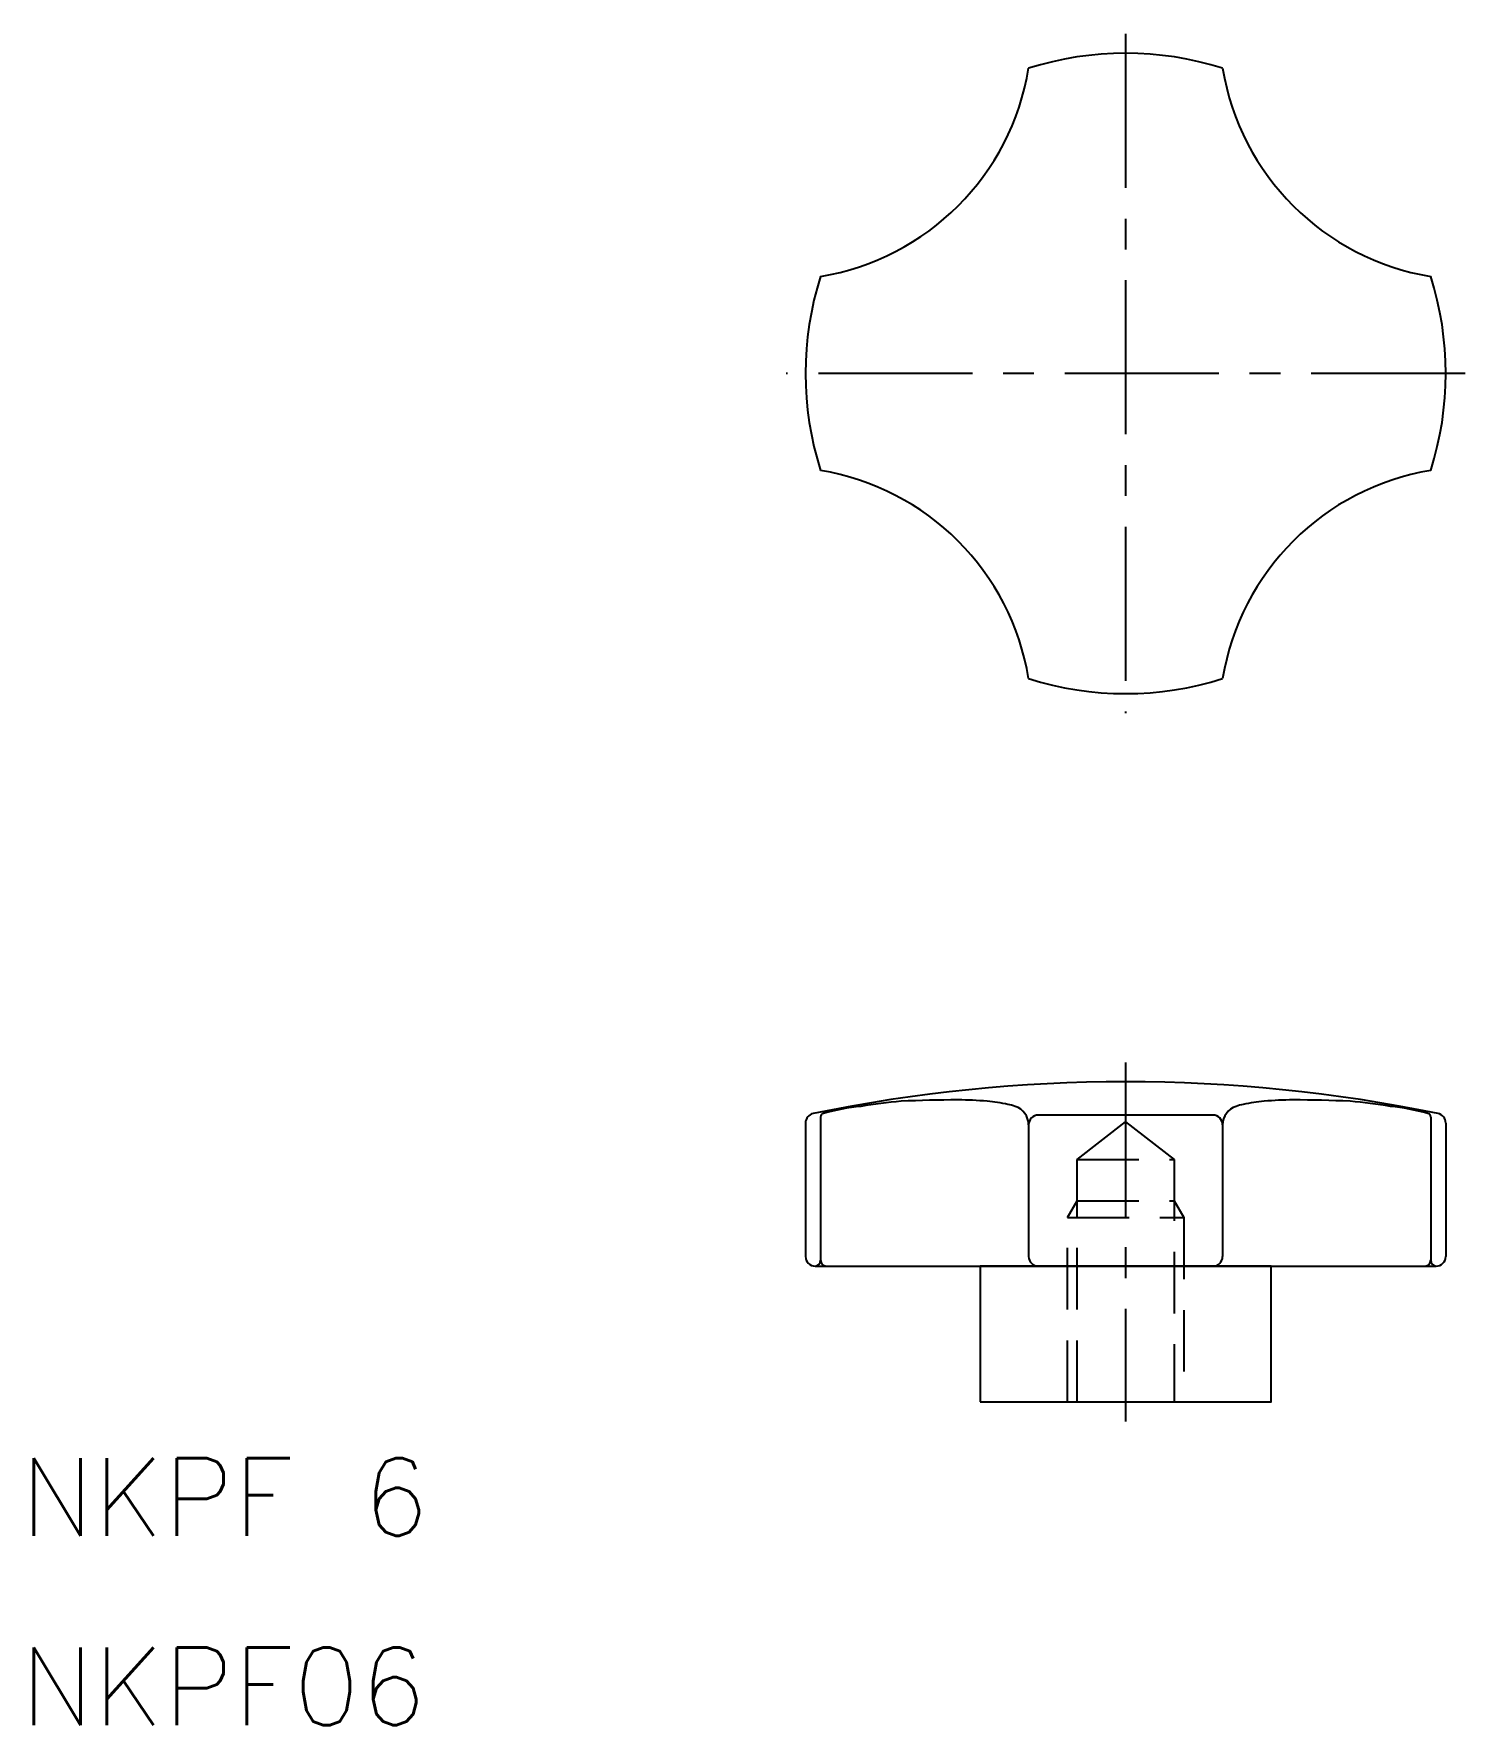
# Model space of a CAD drawing. Extents: x 56.6 to 130.4, y 116.3 to 203.5.
import ezdxf
from ezdxf.enums import TextEntityAlignment as Align

# ---------------------------------------------------------------- set-up
doc = ezdxf.new("R2010")
doc.units = 0
doc.header["$LTSCALE"] = 0.25
doc.linetypes.add('CENTER', pattern=[50.8, 31.75, -6.35, 6.35, -6.35])
doc.linetypes.add('DASHED', pattern=[19.05, 12.7, -6.35])
doc.layers.get('0').update_dxf_attribs({"linetype": 'CONTINUOUS'})
doc.layers.add('CENTER', color=1, linetype='CENTER')
doc.styles.get("Standard").update_dxf_attribs({"font": 'txt.shx'})

msp = doc.modelspace()

# ---------------------------------------------------------------- linework, layer by layer
at = {"linetype": 'CONTINUOUS'}
for p, q in [((96.377, 147.374), (96.377, 140.5)), ((97.153, 147.68), (97.153, 140.3)), ((117.377, 147.78), (108.377, 147.78)), ((128.601, 147.68), (128.601, 140.3)), ((129.377, 147.374), (129.377, 140.5)), ((107.877, 147.281), (107.877, 140.5)), ((117.877, 147.281), (117.877, 140.5)), ((96.877, 140), (128.877, 140))]:
    msp.add_line(p, q, dxfattribs=at)
at = {"color": 3, "linetype": 'DASHED'}
for p, q in [((110.377, 145.5), (112.877, 147.44)), ((112.877, 147.44), (115.377, 145.5)), ((110.377, 145.5), (115.377, 145.5)), ((110.377, 145.5), (115.377, 145.5)), ((110.377, 133), (110.377, 145.5)), ((115.377, 145.5), (115.377, 133)), ((109.877, 142.5), (110.377, 143.36)), ((110.377, 143.36), (115.377, 143.36)), ((115.377, 143.36), (115.877, 142.5)), ((109.877, 142.5), (115.877, 142.5)), ((109.877, 133), (109.877, 142.5)), ((115.877, 142.5), (115.877, 133))]:
    msp.add_line(p, q, dxfattribs=at)
for p, q in [((104.877, 140), (104.877, 140)), ((112.877, 140), (112.877, 140))]:
    msp.add_line(p, q)
msp.add_lwpolyline([(105.377, 133), (120.377, 133), (120.377, 140), (105.377, 140)], close=True)
at = {"linetype": 'CONTINUOUS'}
for centre, radius, start, end in [((112.877, 186), 16.5, 72.3603, 107.6397), ((95.048, 203.828), 13, 279.31569, 350.68431), ((130.705, 203.828), 13, 189.31569, 260.68431), ((112.877, 186), 16.5, 162.3603, 197.6397), ((112.877, 186), 16.5, 342.3603, 17.6397), ((95.048, 168.171), 13, 9.31569, 80.68431), ((130.705, 168.171), 13, 99.31569, 170.68431), ((112.877, 186), 16.5, 252.3603, 287.6397), ((112.877, 69.5), 80, 78.38948, 101.61052), ((100.66, 135.256), 13.056, 96.29596, 104.91491), ((104.368, 115.832), 32.806, 95.35157, 99.01315), ((104.241, 84.334), 64.228, 89.99996, 92.61666), ((104.241, 131.668), 16.894, 84.90934, 90), ((104.957, 139.708), 8.822, 77.86249, 84.90934), ((106.029, 144.693), 3.724, 71.86145, 77.86249), ((106.877, 147.281), 1, 0, 71.86145), ((118.877, 147.281), 1, 108.13855, 180), ((119.725, 144.693), 3.724, 102.13751, 108.13855), ((120.797, 139.708), 8.822, 95.09066, 102.13751), ((121.513, 131.668), 16.894, 90, 95.09066), ((121.513, 84.334), 64.228, 87.38334, 90.00004), ((121.385, 115.832), 32.806, 80.98685, 84.64843), ((125.093, 135.256), 13.056, 75.08509, 83.70404), ((96.877, 147.374), 0.5, 101.61052, 180), ((97.351, 147.68), 0.199, 104.91484, 179.99986), ((108.377, 147.28), 0.5, 90, 180), ((117.377, 147.28), 0.5, 0, 90), ((128.402, 147.68), 0.199, 359.99995, 75.08497), ((128.877, 147.374), 0.5, 0, 78.38948), ((96.877, 140.5), 0.5, 180, 270), ((108.377, 140.5), 0.5, 180, 270), ((117.377, 140.5), 0.5, 270, 0), ((128.877, 140.5), 0.5, 270, 0), ((96.853, 140.3), 0.3, 272.01651, 0), ((97.453, 140.3), 0.3, 180, 270), ((128.301, 140.3), 0.3, 270, 0), ((128.901, 140.3), 0.3, 180, 267.98348)]:
    msp.add_arc(centre, radius, start, end, dxfattribs=at)
at = {"layer": 'CENTER', "linetype": 'CENTER'}
for p, q in [((112.877, 203.5), (112.877, 168.5)), ((130.377, 186), (95.377, 186))]:
    msp.add_line(p, q, dxfattribs=at)
at = {"layer": 'CENTER'}
msp.add_line((112.877, 150.5), (112.877, 132), dxfattribs=at)

# ---------------------------------------------------------------- texts
at = {"color": 7, "linetype": 'CONTINUOUS'}
for s, p in [('NKPF 6', (55.92, 128.102)), ('NKPF06', (55.92, 118.345))]:
    msp.add_text(s, height=4, dxfattribs=at).set_placement(p, align=Align.MIDDLE_LEFT)

doc.saveas('drawing.dxf')
